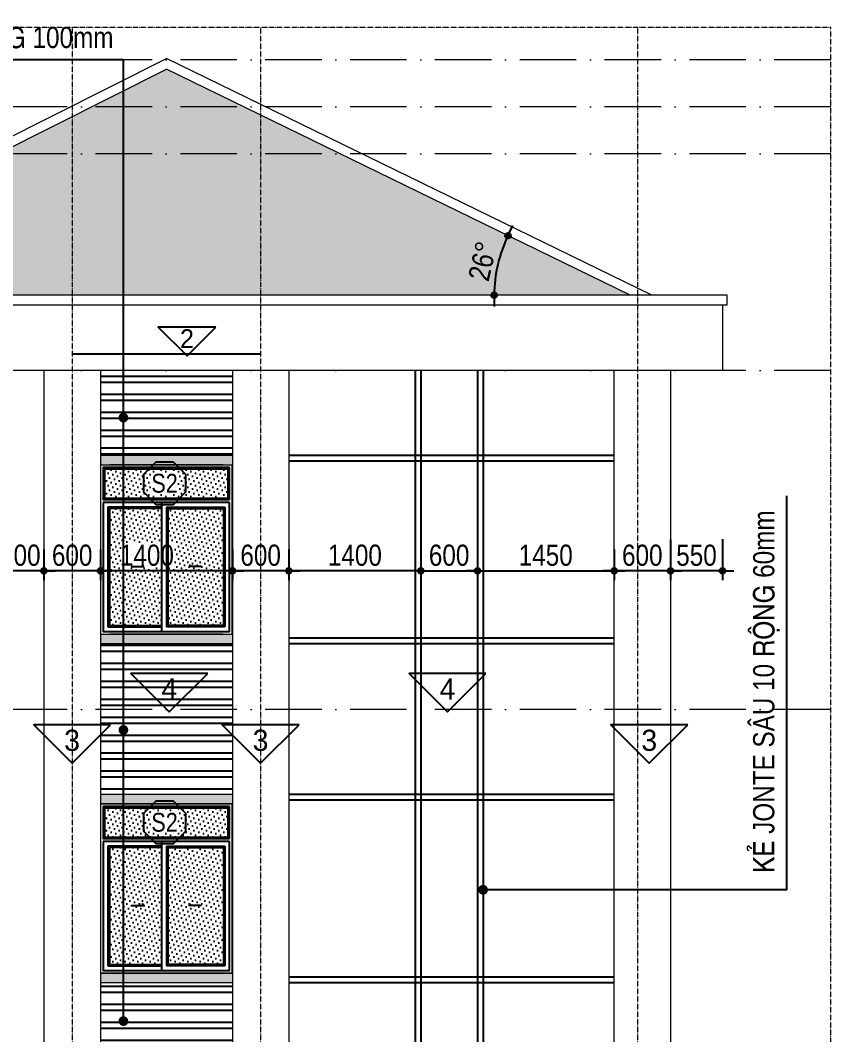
# Model space of a CAD drawing. Header units: millimetres. Extents: x 2593 to 26753, y 1290 to 17825.
# Drawn here: x 18144 to 26743, y 6814 to 17586 of the extents above; entities that cross this region are included whole.
import ezdxf
from ezdxf.enums import TextEntityAlignment as Align

# ---------------------------------------------------------------- set-up
doc = ezdxf.new("R2010")
doc.units = ezdxf.units.MM
doc.linetypes.add('ACAD_ISO10W100', pattern=[18, 12, -3, 0, -3])
for name, color, linetype in [('DIM', 1, 'Continuous'), ('DOOR', 20, 'Continuous'), ('HACTH', 8, 'Continuous'), ('HATCH', 8, 'Continuous'), ('HATCHNGOI', 22, 'Continuous'), ('KINH 1', 142, 'Continuous'), ('TAGS', 60, 'Continuous'), ('TEXT', 7, 'Continuous')]:
    doc.layers.add(name, color=color, linetype=linetype)
doc.layers.add('NET-THAY', color=2, linetype='Continuous', lineweight=13)
doc.layers.add('TRUC', color=24, linetype='Continuous', lineweight=0)
doc.styles.add('1', font='', dxfattribs={"height": 250})
doc.styles.add('AVO', font='')
doc.styles.add('HEL-CONDENSE', font='')
doc.styles.add('VNI-HELVE-CONDENSEN', font='')
doc.styles.get('1').set_extended_font_data('VNI-Helve-Condense')
doc.styles.get('AVO').set_extended_font_data('VNI-Avo')
doc.styles.get('HEL-CONDENSE').set_extended_font_data('VNI-Helve-Condense')
doc.styles.get('VNI-HELVE-CONDENSEN').set_extended_font_data('VNI-Helve-Condense')
doc.dimstyles.new('D100', dxfattribs={"dimtxt": 225, "dimasz": 1.2, "dimexe": 100, "dimexo": 0, "dimgap": 50, "dimtad": 1, "dimdec": 0, "dimzin": 13, "dimdsep": 46, "dimtxsty": 'HEL-CONDENSE', "dimblk": 'D50', "dimcen": 0, "dimclrd": 1, "dimclre": 1, "dimclrt": 7, "dimadec": 0, "dimazin": 0, "dimtfac": 1, "dimtdec": 0, "dimtmove": 0, "dimatfit": 3, "dimldrblk": 'D50', "dimfxl": 1, "dimtolj": 1, "dimtzin": 13, "dimarcsym": 0})
pattern_1 = [(37.5, (-1316431.538, -224590.11), (-1.2000235, 36.7059928), [0, -28.956, 0, -32.385, 0, -30.95625]), (7.5, (-1316431.54, -224590.11), (33.7142462, 53.7618825), [0, -15.621, 0, -26.0985, 0, -10.00125]), (327.5, (-1316454.97, -224590.11), (59.3244278, 0.10778885), [0, -9.525, 0, -34.29, 0, -44.7675]), (317.5, (-1316454.97, -224590.11), (57.266734, 16.7196992), [0, -4.7625, 0, -22.479, 0, -25.7175])]

# ---------------------------------------------------------------- blocks, each defined once
blk = doc.blocks.new('KH-CUADI')
at = {"layer": 'TAGS'}
blk.add_lwpolyline([(-124, 300), (-300, 124), (-300, -124), (-124, -300), (124, -300), (300, -124), (300, 124), (124, 300)], close=True, dxfattribs=at)
at = {"layer": 'TAGS', "style": 'VNI-HELVE-CONDENSEN'}
blk.add_attdef('D', text='', height=300, dxfattribs=at).set_placement((0, 0), align=Align.MIDDLE)
blk = doc.blocks.new('A$C204D7F7F')
at = {"layer": 'KINH 1'}
h = blk.add_hatch(dxfattribs=at)
h.set_pattern_fill('DOTS', color=256, scale=750, angle=45, style=0)
h.set_pattern_definition([(45, (0, 0), (-16.5728, 49.71845), [0, -46.875])])
h.paths.add_polyline_path([(3435, 1266), (2125, 1266), (2125, 956), (3435, 956)])
h.paths.add_polyline_path([(3385, 846), (2795, 846), (2795, -394), (3385, -394)])
h.paths.add_polyline_path([(2730, 846), (2175, 846), (2175, -394), (2730, -394)])
at = {"layer": 'DOOR'}
for p, q in [((3450, 941), (3450, 1281)), ((3450, 911), (2110, 911)), ((2730, 911), (2730, -459)), ((2730, 861), (2160, 861)), ((2160, 861), (2160, -409)), ((2780, 861), (2780, -409)), ((2780, 861), (3400, 861)), ((3400, 861), (3400, -409)), ((2160, -409), (2730, -409)), ((3400, -409), (2780, -409))]:
    blk.add_line(p, q, dxfattribs=at)
at = {"layer": 'DOOR', "color": 8}
for p, q in [((2730, 846), (2175, 846)), ((2175, 846), (2175, -394)), ((2795, 846), (2795, -394)), ((2795, 846), (3385, 846)), ((3385, 846), (3385, -394)), ((2175, -394), (2730, -394)), ((3385, -394), (2795, -394))]:
    blk.add_line(p, q, dxfattribs=at)
at = {"layer": 'DOOR'}
for points in [[(3450, 1281), (2110, 1281), (2110, 941), (3450, 941)], [(2110, 911), (2110, -459), (3450, -459), (3450, 911)], [(2408, 231), (2538, 231), (2525, 252)], [(3152, 231), (3022, 231), (3035, 252)]]:
    blk.add_lwpolyline(points, dxfattribs=at)
at = {"layer": 'DOOR', "color": 8}
blk.add_lwpolyline([(3435, 956), (3435, 1266), (2125, 1266), (2125, 956), (3435, 956)], close=True, dxfattribs=at)
at = {"layer": 'NET-THAY'}
for p, q in [((2080, 1311), (3480, 1311)), ((3480, -489), (3480, 1311)), ((2080, -489), (3480, -489))]:
    blk.add_line(p, q, dxfattribs=at)
blk.add_lwpolyline([(2080, 1311), (2080, -489)], dxfattribs=at)
at = {"layer": 'TAGS', "linetype": 'Continuous'}
ref = blk.add_blockref('KH-CUADI', (2761, 1115), dxfattribs=dict(at, xscale=0.75, yscale=0.75, zscale=0.75, rotation=180))
ref.add_attrib('D', 'S2', dxfattribs={"color": 7, "height": 200, "style": 'VNI-HELVE-CONDENSEN'}).set_placement((2761, 1115), align=Align.MIDDLE)
blk = doc.blocks.new('D50')
at = {"layer": 'DIM'}
blk.add_hatch(color=256, dxfattribs=at).paths.add_polyline_path([(25, 0, 1), (-25, 0, 1)])
blk.add_line((25, 0), (100, 0), dxfattribs=at)
blk.add_circle((0, 0), 25, dxfattribs=at)
blk = doc.blocks.new('*D93')
at = {"layer": 'DEFPOINTS', "color": 0, "linetype": 'Continuous', "transparency": 16777216}
for p in [(25044, 12072), (25594, 12075), (25044, 11739)]:
    blk.add_point(p, dxfattribs=at)
at = {"layer": 'DIM', "color": 1, "linetype": 'Continuous', "lineweight": -2, "transparency": 16777216}
for p, q in [((25044, 12072), (25044, 11639)), ((25594, 12075), (25594, 11639)), ((25592, 11739), (25045, 11739))]:
    blk.add_line(p, q, dxfattribs=at)
at = {"layer": 'DIM', "color": 1, "linetype": 'Continuous', "lineweight": -2, "transparency": 16777216, "xscale": 1.199999999999999, "yscale": 1.199999999999999, "zscale": 1.199999999999999, "rotation": 180}
blk.add_blockref('D50', (25044, 11739), dxfattribs=at)
at = {"layer": 'DIM', "color": 1, "linetype": 'Continuous', "lineweight": -2, "transparency": 16777216, "xscale": 1.199999999999999, "yscale": 1.199999999999999, "zscale": 1.199999999999999}
blk.add_blockref('D50', (25594, 11739), dxfattribs=at)
at = {"layer": 'DIM', "color": 7, "linetype": 'Continuous', "transparency": 16777216, "insert": (25319, 11904), "char_height": 225, "attachment_point": 5, "style": 'HEL-CONDENSE'}
blk.add_mtext('\\A1;550', dxfattribs=at)
blk = doc.blocks.new('*D94')
at = {"layer": 'DEFPOINTS', "color": 0, "linetype": 'Continuous', "transparency": 16777216}
for p in [(25044, 12072), (24444, 11861), (24444, 11739)]:
    blk.add_point(p, dxfattribs=at)
at = {"layer": 'DIM', "color": 1, "linetype": 'Continuous', "lineweight": -2, "transparency": 16777216}
for p, q in [((25044, 12072), (25044, 11639)), ((24444, 11861), (24444, 11639)), ((25042, 11739), (24445, 11739))]:
    blk.add_line(p, q, dxfattribs=at)
at = {"layer": 'DIM', "color": 1, "linetype": 'Continuous', "lineweight": -2, "transparency": 16777216, "xscale": 1.199999999999999, "yscale": 1.199999999999999, "zscale": 1.199999999999999, "rotation": 180}
blk.add_blockref('D50', (24444, 11739), dxfattribs=at)
at = {"layer": 'DIM', "color": 1, "linetype": 'Continuous', "lineweight": -2, "transparency": 16777216, "xscale": 1.199999999999999, "yscale": 1.199999999999999, "zscale": 1.199999999999999}
blk.add_blockref('D50', (25044, 11739), dxfattribs=at)
at = {"layer": 'DIM', "color": 7, "linetype": 'Continuous', "transparency": 16777216, "insert": (24744, 11904), "char_height": 225, "attachment_point": 5, "style": 'HEL-CONDENSE'}
blk.add_mtext('\\A1;600', dxfattribs=at)
blk = doc.blocks.new('*D95')
at = {"layer": 'DEFPOINTS', "color": 0, "linetype": 'Continuous', "transparency": 16777216}
for p in [(20994, 11966), (22394, 11966), (20994, 11739)]:
    blk.add_point(p, dxfattribs=at)
at = {"layer": 'DIM', "color": 1, "linetype": 'Continuous', "lineweight": -2, "transparency": 16777216}
for p, q in [((20994, 11966), (20994, 11639)), ((22394, 11966), (22394, 11639)), ((22392, 11739), (20995, 11739))]:
    blk.add_line(p, q, dxfattribs=at)
at = {"layer": 'DIM', "color": 1, "linetype": 'Continuous', "lineweight": -2, "transparency": 16777216, "xscale": 1.199999999999999, "yscale": 1.199999999999999, "zscale": 1.199999999999999, "rotation": 180}
blk.add_blockref('D50', (20994, 11739), dxfattribs=at)
at = {"layer": 'DIM', "color": 1, "linetype": 'Continuous', "lineweight": -2, "transparency": 16777216, "xscale": 1.199999999999999, "yscale": 1.199999999999999, "zscale": 1.199999999999999}
blk.add_blockref('D50', (22394, 11739), dxfattribs=at)
at = {"layer": 'DIM', "color": 7, "linetype": 'Continuous', "transparency": 16777216, "insert": (21694, 11904), "char_height": 225, "attachment_point": 5, "style": 'HEL-CONDENSE'}
blk.add_mtext('\\A1;1400', dxfattribs=at)
blk = doc.blocks.new('*D96')
at = {"layer": 'DEFPOINTS', "color": 0, "linetype": 'Continuous', "transparency": 16777216}
for p in [(20394, 11966), (20994, 11966), (20394, 11739)]:
    blk.add_point(p, dxfattribs=at)
at = {"layer": 'DIM', "color": 1, "linetype": 'Continuous', "lineweight": -2, "transparency": 16777216}
for p, q in [((20394, 11966), (20394, 11639)), ((20994, 11966), (20994, 11639)), ((20992, 11739), (20395, 11739))]:
    blk.add_line(p, q, dxfattribs=at)
at = {"layer": 'DIM', "color": 1, "linetype": 'Continuous', "lineweight": -2, "transparency": 16777216, "xscale": 1.199999999999999, "yscale": 1.199999999999999, "zscale": 1.199999999999999, "rotation": 180}
blk.add_blockref('D50', (20394, 11739), dxfattribs=at)
at = {"layer": 'DIM', "color": 1, "linetype": 'Continuous', "lineweight": -2, "transparency": 16777216, "xscale": 1.199999999999999, "yscale": 1.199999999999999, "zscale": 1.199999999999999}
blk.add_blockref('D50', (20994, 11739), dxfattribs=at)
at = {"layer": 'DIM', "color": 7, "linetype": 'Continuous', "transparency": 16777216, "insert": (20694, 11904), "char_height": 225, "attachment_point": 5, "style": 'HEL-CONDENSE'}
blk.add_mtext('\\A1;600', dxfattribs=at)
blk = doc.blocks.new('*D97')
at = {"layer": 'DEFPOINTS', "color": 0, "linetype": 'Continuous', "transparency": 16777216}
for p in [(18994, 11966), (20394, 11966), (18994, 11739)]:
    blk.add_point(p, dxfattribs=at)
at = {"layer": 'DIM', "color": 1, "linetype": 'Continuous', "lineweight": -2, "transparency": 16777216}
for p, q in [((18994, 11966), (18994, 11639)), ((20394, 11966), (20394, 11639)), ((20392, 11739), (18995, 11739))]:
    blk.add_line(p, q, dxfattribs=at)
at = {"layer": 'DIM', "color": 1, "linetype": 'Continuous', "lineweight": -2, "transparency": 16777216, "xscale": 1.199999999999999, "yscale": 1.199999999999999, "zscale": 1.199999999999999, "rotation": 180}
blk.add_blockref('D50', (18994, 11739), dxfattribs=at)
at = {"layer": 'DIM', "color": 1, "linetype": 'Continuous', "lineweight": -2, "transparency": 16777216, "xscale": 1.199999999999999, "yscale": 1.199999999999999, "zscale": 1.199999999999999}
blk.add_blockref('D50', (20394, 11739), dxfattribs=at)
at = {"layer": 'DIM', "color": 7, "linetype": 'Continuous', "transparency": 16777216, "insert": (19487, 11904), "char_height": 225, "attachment_point": 5, "style": 'HEL-CONDENSE'}
blk.add_mtext('\\A1;1400', dxfattribs=at)
blk = doc.blocks.new('*D98')
at = {"layer": 'DEFPOINTS', "color": 0, "linetype": 'Continuous', "transparency": 16777216}
for p in [(18394, 11966), (18994, 11966), (18394, 11739)]:
    blk.add_point(p, dxfattribs=at)
at = {"layer": 'DIM', "color": 1, "linetype": 'Continuous', "lineweight": -2, "transparency": 16777216}
for p, q in [((18394, 11966), (18394, 11639)), ((18994, 11966), (18994, 11639)), ((18992, 11739), (18395, 11739))]:
    blk.add_line(p, q, dxfattribs=at)
at = {"layer": 'DIM', "color": 1, "linetype": 'Continuous', "lineweight": -2, "transparency": 16777216, "xscale": 1.199999999999999, "yscale": 1.199999999999999, "zscale": 1.199999999999999, "rotation": 180}
blk.add_blockref('D50', (18394, 11739), dxfattribs=at)
at = {"layer": 'DIM', "color": 1, "linetype": 'Continuous', "lineweight": -2, "transparency": 16777216, "xscale": 1.199999999999999, "yscale": 1.199999999999999, "zscale": 1.199999999999999}
blk.add_blockref('D50', (18994, 11739), dxfattribs=at)
at = {"layer": 'DIM', "color": 7, "linetype": 'Continuous', "transparency": 16777216, "insert": (18694, 11904), "char_height": 225, "attachment_point": 5, "style": 'HEL-CONDENSE'}
blk.add_mtext('\\A1;600', dxfattribs=at)
blk = doc.blocks.new('*D99')
at = {"layer": 'DEFPOINTS', "color": 0, "linetype": 'Continuous', "transparency": 16777216}
for p in [(17894, 11966), (18394, 11966), (17894, 11739)]:
    blk.add_point(p, dxfattribs=at)
at = {"layer": 'DIM', "color": 1, "linetype": 'Continuous', "lineweight": -2, "transparency": 16777216}
for p, q in [((17894, 11966), (17894, 11639)), ((18394, 11966), (18394, 11639)), ((18392, 11739), (17895, 11739))]:
    blk.add_line(p, q, dxfattribs=at)
at = {"layer": 'DIM', "color": 1, "linetype": 'Continuous', "lineweight": -2, "transparency": 16777216, "xscale": 1.199999999999999, "yscale": 1.199999999999999, "zscale": 1.199999999999999, "rotation": 180}
blk.add_blockref('D50', (17894, 11739), dxfattribs=at)
at = {"layer": 'DIM', "color": 1, "linetype": 'Continuous', "lineweight": -2, "transparency": 16777216, "xscale": 1.199999999999999, "yscale": 1.199999999999999, "zscale": 1.199999999999999}
blk.add_blockref('D50', (18394, 11739), dxfattribs=at)
at = {"layer": 'DIM', "color": 7, "linetype": 'Continuous', "transparency": 16777216, "insert": (18144, 11904), "char_height": 225, "attachment_point": 5, "style": 'HEL-CONDENSE'}
blk.add_mtext('\\A1;500', dxfattribs=at)
blk = doc.blocks.new('*D133')
at = {"layer": 'DEFPOINTS', "color": 0, "linetype": 'Continuous', "transparency": 16777216}
for p in [(22394, 11966), (22994, 11966), (22994, 11739)]:
    blk.add_point(p, dxfattribs=at)
at = {"layer": 'DIM', "color": 1, "linetype": 'Continuous', "lineweight": -2, "transparency": 16777216}
for p, q in [((22394, 11966), (22394, 11639)), ((22994, 11966), (22994, 11639)), ((22395, 11739), (22992, 11739))]:
    blk.add_line(p, q, dxfattribs=at)
at = {"layer": 'DIM', "color": 1, "linetype": 'Continuous', "lineweight": -2, "transparency": 16777216, "xscale": 1.199999999999999, "yscale": 1.199999999999999, "zscale": 1.199999999999999, "rotation": 180}
blk.add_blockref('D50', (22394, 11739), dxfattribs=at)
at = {"layer": 'DIM', "color": 1, "linetype": 'Continuous', "lineweight": -2, "transparency": 16777216, "xscale": 1.199999999999999, "yscale": 1.199999999999999, "zscale": 1.199999999999999}
blk.add_blockref('D50', (22994, 11739), dxfattribs=at)
at = {"layer": 'DIM', "color": 7, "linetype": 'Continuous', "transparency": 16777216, "insert": (22694, 11904), "char_height": 225, "attachment_point": 5, "style": 'HEL-CONDENSE'}
blk.add_mtext('\\A1;600', dxfattribs=at)
blk = doc.blocks.new('*D134')
at = {"layer": 'DEFPOINTS', "color": 0, "linetype": 'Continuous', "transparency": 16777216}
for p in [(22994, 11966), (24444, 11966), (24444, 11739)]:
    blk.add_point(p, dxfattribs=at)
at = {"layer": 'DIM', "color": 1, "linetype": 'Continuous', "lineweight": -2, "transparency": 16777216}
for p, q in [((22994, 11966), (22994, 11639)), ((24444, 11966), (24444, 11639)), ((22995, 11739), (24442, 11739))]:
    blk.add_line(p, q, dxfattribs=at)
at = {"layer": 'DIM', "color": 1, "linetype": 'Continuous', "lineweight": -2, "transparency": 16777216, "xscale": 1.199999999999999, "yscale": 1.199999999999999, "zscale": 1.199999999999999, "rotation": 180}
blk.add_blockref('D50', (22994, 11739), dxfattribs=at)
at = {"layer": 'DIM', "color": 1, "linetype": 'Continuous', "lineweight": -2, "transparency": 16777216, "xscale": 1.199999999999999, "yscale": 1.199999999999999, "zscale": 1.199999999999999}
blk.add_blockref('D50', (24444, 11739), dxfattribs=at)
at = {"layer": 'DIM', "color": 7, "linetype": 'Continuous', "transparency": 16777216, "insert": (23719, 11904), "char_height": 225, "attachment_point": 5, "style": 'HEL-CONDENSE'}
blk.add_mtext('\\A1;1450', dxfattribs=at)
blk = doc.blocks.new('TUONG-NAM')
at = {"layer": 'TAGS'}
blk.add_lwpolyline([(-453, -453), (453, -453), (0, 0)], close=True, dxfattribs=at)
at = {"layer": 'TAGS', "linetype": 'Continuous', "style": 'AVO'}
blk.add_attdef('KH-TUONG', text='', height=250, dxfattribs=at).set_placement((0, -269), align=Align.MIDDLE_CENTER)
blk = doc.blocks.new('*D135')
at = {"layer": 'DEFPOINTS', "color": 0, "linetype": 'Continuous', "transparency": 16777216}
for p in [(19694, 17066), (23239, 15096), (9744, 14666), (24616, 14666), (25644, 14666)]:
    blk.add_point(p, dxfattribs=at)
at = {"layer": 'DIM', "color": 1, "linetype": 'Continuous', "lineweight": -2, "transparency": 16777216}
blk.add_arc((24616, 14666), 1443, 154.0476, 179.9524, dxfattribs=at)
at = {"layer": 'DIM', "color": 1, "linetype": 'Continuous', "lineweight": -2, "transparency": 16777216, "xscale": 1.199999999999999, "yscale": 1.199999999999999, "zscale": 1.199999999999999}
for p, rotation in [((23319, 15298), 64.02382078973774), ((23173, 14666), 269.9761792102629)]:
    blk.add_blockref('D50', p, dxfattribs=dict(at, rotation=rotation))
at = {"layer": 'DIM', "color": 7, "linetype": 'Continuous', "transparency": 16777216, "insert": (23050, 15028), "char_height": 225, "attachment_point": 5, "rotation": 77, "style": 'HEL-CONDENSE'}
blk.add_mtext('\\A1;26°', dxfattribs=at)
blk = doc.blocks.new('*D136')
at = {"layer": 'DEFPOINTS', "color": 0, "linetype": 'Continuous', "transparency": 16777216}
for p in [(13641, 16066), (12417, 14917), (9744, 14666), (10771, 14666), (25644, 14666)]:
    blk.add_point(p, dxfattribs=at)
at = {"layer": 'HATCHNGOI', "color": 1, "linetype": 'Continuous', "lineweight": -2, "transparency": 16777216}
blk.add_arc((10771, 14666), 1665, 0.0413, 25.9587, dxfattribs=at)
at = {"layer": 'HATCHNGOI', "color": 1, "linetype": 'Continuous', "lineweight": -2, "transparency": 16777216, "xscale": 1.199999999999999, "yscale": 1.199999999999999, "zscale": 1.199999999999999}
for p, rotation in [((12267, 15396), 115.9793538671583), ((12436, 14666), 270.0206461328407)]:
    blk.add_blockref('D50', p, dxfattribs=dict(at, rotation=rotation))
at = {"layer": 'HATCHNGOI', "color": 7, "linetype": 'Continuous', "transparency": 16777216, "insert": (12554, 15077), "char_height": 225, "attachment_point": 5, "rotation": 283, "style": 'HEL-CONDENSE'}
blk.add_mtext('\\A1;26°', dxfattribs=at)

msp = doc.modelspace()

# ---------------------------------------------------------------- hatches: boundary and pattern name
at = {"layer": 'DIM', "linetype": 'ByBlock'}
for points in [[(19290.162, 13366.709, 1), (19185.642, 13366.709, 1)], [(19290.162, 10050.16, 1), (19185.642, 10050.16, 1)], [(23106.872, 8352.926, 1), (23002.352, 8352.926, 1)], [(19290.162, 6958.547, 1), (19185.642, 6958.547, 1)]]:
    msp.add_hatch(color=1, dxfattribs=at).paths.add_polyline_path(points)
at = {"layer": 'HACTH'}
h = msp.add_hatch(dxfattribs=at)
h.set_pattern_fill('ANSI32', color=256, scale=20, angle=135, style=0)
h.set_pattern_definition([(180, (-179835.95, -436028.04), (-1e-14, -190.5), []), (180, (-179899.45, -435964.54), (-1e-14, -190.5), [])])
h.paths.add_polyline_path([(20393.676, 13865.784), (18993.676, 13865.784), (18993.676, 12965.784), (20393.676, 12965.784)])
h.paths.add_polyline_path([(20393.676, 10965.784), (18993.676, 10965.784), (18993.676, 10265.784), (20393.676, 10265.784)])
h.paths.add_polyline_path([(20393.676, 10265.784), (18993.676, 10265.784), (18993.676, 9365.784), (20393.676, 9365.784)])
h.paths.add_polyline_path([(20393.676, 7365.784), (18993.676, 7365.784), (18993.676, 6665.784), (20393.676, 6665.784)])
h.paths.add_polyline_path([(20393.676, 6665.784), (18993.676, 6665.784), (18993.676, 6315.784), (20393.676, 6315.784)])
at = {"layer": 'HATCH'}
h = msp.add_hatch(dxfattribs=at)
h.set_pattern_fill('AR-SAND', color=256, scale=0.75, style=0)
h.set_pattern_definition(pattern_1)
h.paths.add_polyline_path([(20393.676, 12965.784), (18993.676, 12965.784), (18993.676, 12865.784), (20393.676, 12865.784)])
h.paths.add_polyline_path([(20393.676, 11065.784), (18993.676, 11065.784), (18993.676, 10965.784), (20393.676, 10965.784)])
h = msp.add_hatch(dxfattribs=at)
h.set_pattern_fill('AR-SAND', color=256, scale=0.75, style=0)
h.set_pattern_definition(pattern_1)
h.paths.add_polyline_path([(20393.676, 9365.784), (18993.676, 9365.784), (18993.676, 9265.784), (20393.676, 9265.784)])
h.paths.add_polyline_path([(20393.676, 7465.784), (18993.676, 7465.784), (18993.676, 7365.784), (20393.676, 7365.784)])
at = {"layer": 'HATCHNGOI'}
h = msp.add_hatch(dxfattribs=at)
h.set_pattern_fill('AR-RSHKE', color=14, scale=0.75, angle=180, style=0)
h.set_pattern_definition([(180, (-1316431.54, -224590.1), (-485.775, -228.6), [114.3, -95.25, 133.35, -57.15, 171.45, -76.2]), (180, (-1316545.84, -224599.63), (-485.775, -228.6), [95.25, -361.95, 76.2, -114.3]), (180, (-1316774.44, -224575.82), (-485.775, -228.6), [57.15, -590.55]), (270, (-1316431.54, -224590.11), (161.925, -228.6), [219.075, -695.325]), (270, (-1316545.84, -224590.11), (161.925, -228.6), [214.3125, -700.0875]), (270, (-1316641.09, -224590.11), (161.925, -228.6), [200.025, -714.375]), (270, (-1316774.44, -224575.82), (161.925, -228.6), [219.075, -695.325]), (270, (-1316831.59, -224575.82), (161.925, -228.6), [219.075, -695.325]), (270, (-1317003.04, -224590.11), (161.925, -228.6), [209.55, -704.85])])
h.paths.add_polyline_path([(19236.966, 16836.651), (17702.752, 16065.784), (13641.333, 16065.784), (10770.907, 14665.784), (19236.966, 14665.784)])
h.paths.add_polyline_path([(19694.336, 17066.457), (19236.966, 16836.651), (19236.966, 14665.784), (24616.445, 14665.784)])

# ---------------------------------------------------------------- linework, layer by layer
at = {"layer": 'DIM', "linetype": 'Continuous'}
msp.add_line((18693.676, 14045.079), (20693.676, 14045.079), dxfattribs=at)
at = {"layer": 'HATCH'}
for p, q in [((22333.676, 13865.784), (22333.676, 6315.784)), ((22393.676, 13865.784), (22393.676, 6315.784)), ((22993.676, 13865.784), (22993.676, 6315.784)), ((23053.676, 13865.784), (23053.676, 6315.784))]:
    msp.add_line(p, q, dxfattribs=at)
for points in [[(24443.676, 12965.784), (20993.676, 12965.784)], [(24443.676, 12905.784), (20993.676, 12905.784)], [(24443.676, 11025.784), (20993.676, 11025.784)], [(24443.676, 10965.784), (20993.676, 10965.784)], [(24443.676, 9365.784), (20993.676, 9365.784)], [(24443.676, 9305.784), (20993.676, 9305.784)], [(24443.676, 7425.784), (20993.676, 7425.784)], [(24443.676, 7425.784), (20993.676, 7425.784)], [(24443.676, 7365.784), (20993.676, 7365.784)], [(24443.676, 7365.784), (20993.676, 7365.784)]]:
    msp.add_lwpolyline(points, dxfattribs=at)
at = {"layer": 'NET-THAY'}
for p, q in [((17679.042, 16165.784), (19693.676, 17178.039)), ((24844.562, 14665.784), (19693.676, 17178.039)), ((24844.562, 14665.784), (19693.676, 17178.039)), ((17702.752, 16065.784), (19694.336, 17066.457)), ((24616.445, 14665.784), (19694.336, 17066.457)), ((25643.676, 14665.784), (9743.676, 14665.784)), ((25593.676, 14565.784), (25593.676, 13865.784)), ((25593.676, 13865.784), (9793.676, 13865.784)), ((18393.676, 13865.784), (18393.676, 4565.784)), ((18993.676, 13865.784), (18993.676, 4565.784)), ((20393.676, 13865.784), (20393.676, 4565.784)), ((20993.676, 13865.784), (20993.676, 4565.784)), ((24443.676, 13865.784), (24443.676, 4565.784)), ((25043.676, 13865.784), (25043.676, 4565.784)), ((25043.676, 13865.784), (25043.676, 4565.784)), ((20393.676, 12965.784), (18993.676, 12965.784)), ((20293.676, 12865.784), (19093.676, 12865.784)), ((20293.676, 11065.784), (19093.676, 11065.784)), ((20393.676, 10965.784), (18993.676, 10965.784)), ((19093.676, 10965.784), (20293.676, 10965.784)), ((20393.676, 9365.784), (18993.676, 9365.784)), ((20393.676, 9265.784), (18993.676, 9265.784)), ((20393.676, 7465.784), (18993.676, 7465.784)), ((20393.676, 7365.784), (18993.676, 7365.784))]:
    msp.add_line(p, q, dxfattribs=at)
for points in [[(25593.676, 14565.784), (25643.676, 14565.784), (25643.676, 14665.784), (25643.676, 14665.784)], [(9743.676, 14565.784), (25593.676, 14565.784)]]:
    msp.add_lwpolyline(points, dxfattribs=at)
at = {"layer": 'TEXT'}
msp.add_line((26274.778, 8353.255), (22993.676, 8353.255), dxfattribs=at)
for points in [[(19236.966, 17165.784), (11681.466, 17165.784), (11681.466, 17165.784)], [(19236.966, 17165.784), (19236.966, 6958.876)], [(26274.778, 12536.98), (26274.778, 8353.255), (26274.778, 8353.255)]]:
    msp.add_lwpolyline(points, dxfattribs=at)
at = {"layer": 'TRUC', "linetype": 'ACAD_ISO10W100', "ltscale": 50}
for p, q in [((26743.275, 17165.784), (5673.932, 17165.784)), ((26743.275, 16665.784), (5673.932, 16665.784)), ((26743.275, 16165.784), (5673.932, 16165.784)), ((26743.275, 13865.784), (5673.932, 13865.784)), ((26743.275, 10265.784), (5673.932, 10265.784))]:
    msp.add_line(p, q, dxfattribs=at)
at = {"layer": 'TRUC', "linetype": 'ACAD_ISO10W100', "ltscale": 0.2}
msp.add_lwpolyline([(26743.275, 17509.965), (5673.932, 17509.965), (5673.932, 3252.907), (26743.275, 3252.907)], close=True, dxfattribs=at)
for points in [[(18693.676, 17509.965), (18693.676, 3252.907)], [(20693.676, 17509.965), (20693.676, 3252.907)], [(24693.676, 17509.965), (24693.676, 3252.907)]]:
    msp.add_lwpolyline(points, dxfattribs=at)

# ---------------------------------------------------------------- block references
at = {"layer": 'DOOR'}
for p in [(16913.593, 11554.802), (16913.593, 7954.802)]:
    msp.add_blockref('A$C204D7F7F', p, dxfattribs=at)
at = {"layer": 'TAGS', "linetype": 'Continuous'}
ref = msp.add_blockref('TUONG-NAM', (19912.817, 14022.881), dxfattribs=dict(at, xscale=0.6749999998137355, yscale=0.6750000000174623, zscale=0.675, rotation=180))
ref.add_attrib('KH-TUONG', '2', dxfattribs={"color": 7, "linetype": 'Continuous', "height": 200, "style": 'AVO'}).set_placement((19912.483, 14204.646), align=Align.MIDDLE_CENTER)
ref = msp.add_blockref('TUONG-NAM', (19724.73, 10242.6), dxfattribs=dict(at, xscale=0.8999999999068677, yscale=0.9000000000232831, zscale=0.9, rotation=180))
ref.add_attrib('KH-TUONG', '4', dxfattribs={"color": 7, "linetype": 'Continuous', "height": 225, "style": 'AVO'}).set_placement((19724.286, 10484.954), align=Align.MIDDLE_CENTER)
ref = msp.add_blockref('TUONG-NAM', (22677.32, 10242.6), dxfattribs=dict(at, xscale=0.8999999999068677, yscale=0.9000000000232831, zscale=0.9, rotation=180))
ref.add_attrib('KH-TUONG', '4', dxfattribs={"color": 7, "linetype": 'Continuous', "height": 225, "style": 'AVO'}).set_placement((22676.875, 10484.954), align=Align.MIDDLE_CENTER)
ref = msp.add_blockref('TUONG-NAM', (18693.676, 9697.877), dxfattribs=dict(at, xscale=0.8999999999068677, yscale=0.9000000000232831, zscale=0.9, rotation=180))
ref.add_attrib('KH-TUONG', '3', dxfattribs={"color": 7, "linetype": 'Continuous', "height": 225, "style": 'AVO'}).set_placement((18693.231, 9940.231), align=Align.MIDDLE_CENTER)
ref = msp.add_blockref('TUONG-NAM', (20693.676, 9697.877), dxfattribs=dict(at, xscale=0.8999999999068677, yscale=0.9000000000232831, zscale=0.9, rotation=180))
ref.add_attrib('KH-TUONG', '3', dxfattribs={"color": 7, "linetype": 'Continuous', "height": 225, "style": 'AVO'}).set_placement((20693.231, 9940.231), align=Align.MIDDLE_CENTER)
ref = msp.add_blockref('TUONG-NAM', (24818.329, 9697.877), dxfattribs=dict(at, xscale=0.8999999999068677, yscale=0.9000000000232831, zscale=0.9, rotation=180))
ref.add_attrib('KH-TUONG', '3', dxfattribs={"color": 7, "linetype": 'Continuous', "height": 225, "style": 'AVO'}).set_placement((24817.884, 9940.231), align=Align.MIDDLE_CENTER)

# ---------------------------------------------------------------- texts
at = {"layer": 'TEXT', "insert": (15455.68, 17515.955), "char_height": 225, "attachment_point": 2, "style": '1'}
msp.add_mtext('TÖÔØNG KEÛ JONTE SAÂU 10 ROÄNG 20 CAÙCH KHOAÛNG 100mm', dxfattribs=at)
at = {"layer": 'TEXT', "insert": (25920.106, 10421.137), "char_height": 225, "attachment_point": 2, "rotation": 90, "style": '1'}
msp.add_mtext(' KEÛ JONTE SAÂU 10 ROÄNG 60mm', dxfattribs=at)

# ---------------------------------------------------------------- dimensions: what is measured, and where the dimension line sits
at = {"layer": 'DIM', "linetype": 'Continuous'}
dim = msp.add_angular_dim_2l(base=(23238.812, 15095.748), line1=((25643.676, 14665.784), (9743.676, 14665.784)), line2=((24616.445, 14665.784), (19694.336, 17066.457)), dimstyle='D100', dxfattribs=at)
dim.commit()
dim.dimension.update_dxf_attribs({"geometry": '*D135', "text_midpoint": (23049.589, 15027.521)})
for base, p1, p2, picture, middle in [((24443.676, 11739.357), (25043.676, 12072.474), (24443.676, 11861.329), '*D94', (24743.676, 11739.357)), ((17893.678, 11739.357), (18393.676, 11965.784), (17893.678, 11965.782), '*D99', (18143.677, 11739.357)), ((18993.676, 11739.357), (20393.676, 11965.875), (18993.676, 11965.784), '*D97', (19486.979, 11739.357))]:
    dim = msp.add_linear_dim(base=base, p1=p1, p2=p2, angle=180, dimstyle='D100', override={"dimtmove": 1}, dxfattribs=at)
    dim.commit()
    dim.dimension.update_dxf_attribs({"geometry": picture, "text_midpoint": middle, "dimtype": 160})
dim = msp.add_linear_dim(base=(25043.676, 11739.357), p1=(25593.676, 12075.289), p2=(25043.676, 12072.474), angle=180, dimstyle='D100', dxfattribs=at)
dim.commit()
dim.dimension.update_dxf_attribs({"geometry": '*D93', "text_midpoint": (25318.676, 11904.257)})
for base, p1, p2, picture, middle in [((18393.676, 11739.357), (18993.676, 11965.784), (18393.676, 11965.784), '*D98', (18693.676, 11904.257)), ((20393.676, 11739.357), (20993.676, 11965.875), (20393.676, 11965.875), '*D96', (20693.676, 11904.257)), ((20993.676, 11739.357), (22393.676, 11965.875), (20993.676, 11965.875), '*D95', (21693.676, 11904.257))]:
    dim = msp.add_linear_dim(base=base, p1=p1, p2=p2, angle=180, dimstyle='D100', override={"dimtmove": 1}, dxfattribs=at)
    dim.commit()
    dim.dimension.update_dxf_attribs({"geometry": picture, "text_midpoint": middle})
for base, p1, p2, picture, middle in [((22993.676, 11739.357), (22393.676, 11965.875), (22993.676, 11965.875), '*D133', (22693.676, 11904.257)), ((24443.676, 11739.357), (22993.676, 11965.875), (24443.676, 11965.875), '*D134', (23718.676, 11904.257))]:
    dim = msp.add_linear_dim(base=base, p1=p1, p2=p2, dimstyle='D100', dxfattribs=at)
    dim.commit()
    dim.dimension.update_dxf_attribs({"geometry": picture, "text_midpoint": middle})
at = {"layer": 'HATCHNGOI', "linetype": 'Continuous'}
dim = msp.add_angular_dim_2l(base=(12416.975, 14916.688), line1=((25643.676, 14665.784), (9743.676, 14665.784)), line2=((10770.907, 14665.784), (13641.333, 16065.784)), dimstyle='D100', dxfattribs=at)
dim.commit()
dim.dimension.update_dxf_attribs({"geometry": '*D136', "text_midpoint": (12553.985, 15077.44)})

doc.saveas('drawing.dxf')
